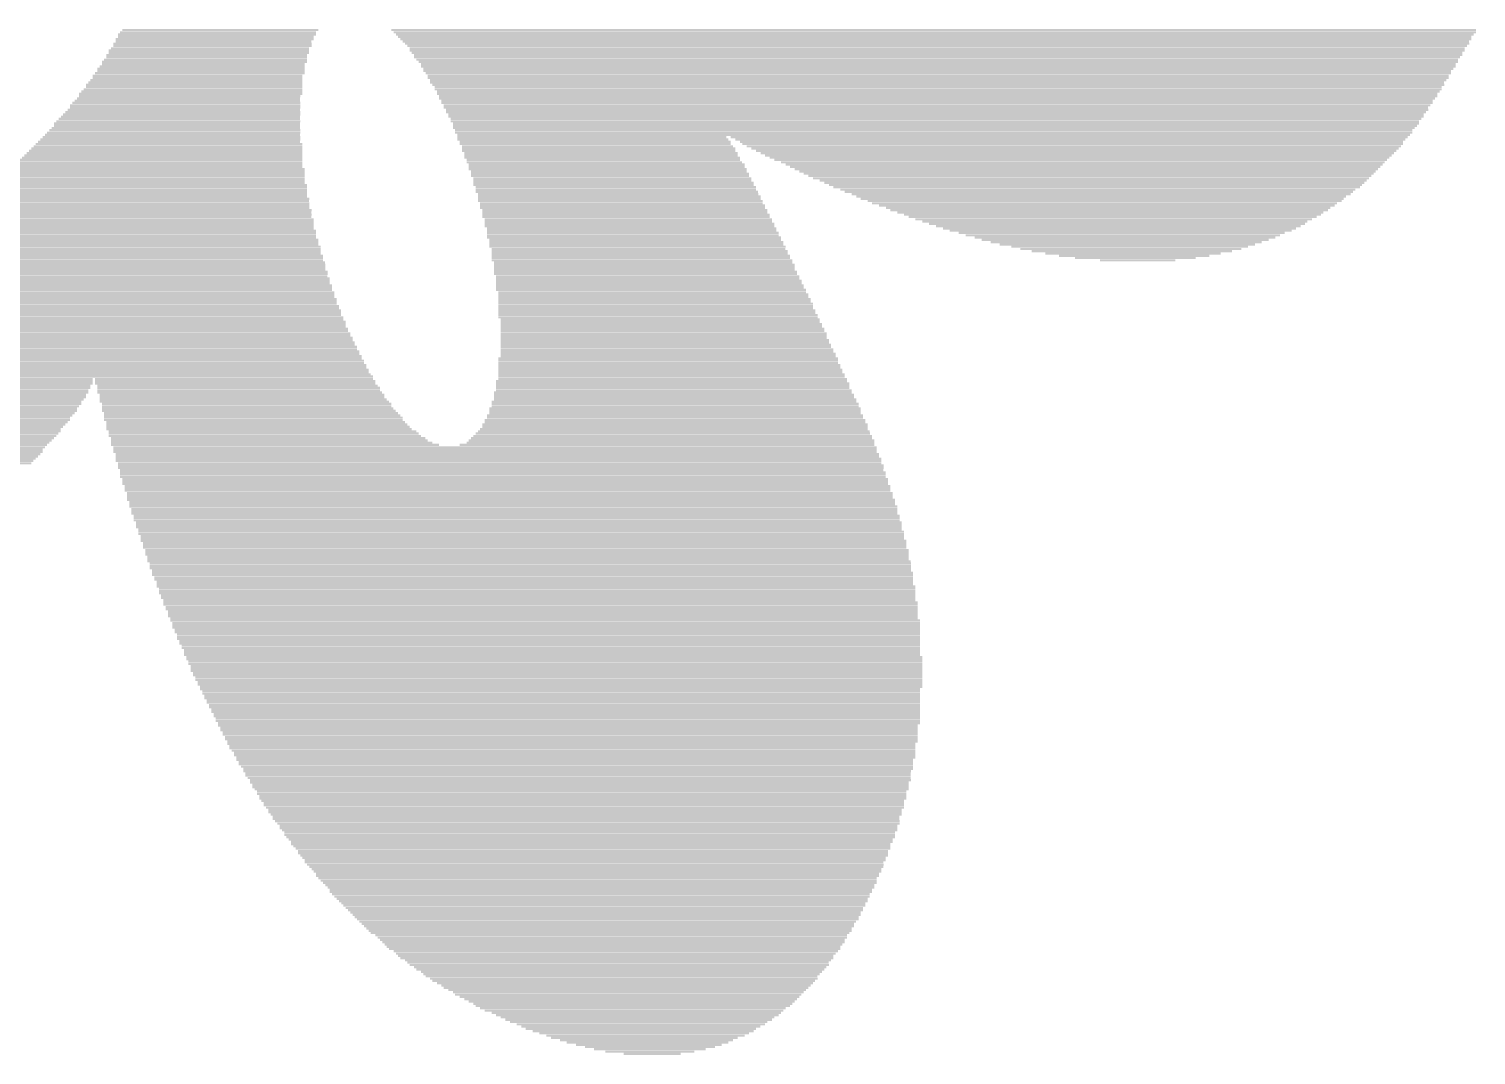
# Model space of a CAD drawing. Extents: x -4.4 to 50.7, y -2.2 to 26.3.
# Drawn here: x 45.264 to 46.877, y 15.853 to 16.996 of the extents above; entities that cross this region are included whole.
import ezdxf

# ---------------------------------------------------------------- set-up
doc = ezdxf.new("R2010")
doc.units = 0
doc.layers.add('21', color=253, linetype='CONTINUOUS')

# ---------------------------------------------------------------- blocks, each defined once
blk = doc.blocks.new('RECT')
blk.add_solid([(-0.5, -0.5), (0.5, -0.5), (-0.5, 0.5), (0.5, 0.5)])

msp = doc.modelspace()

# ---------------------------------------------------------------- block references
at = {"layer": '21'}
for p, xscale, yscale in [((45.471, 16.9849), 0.221, 0.0026), ((45.4736, 16.99), 0.221, 0.0026), ((45.4723, 16.9874), 0.2184, 0.0024), ((45.4748, 16.9925), 0.2184, 0.0024), ((45.4774, 16.995), 0.2184, 0.0024), ((46.2724, 16.995), 1.209, 0.0024), ((46.2736, 16.9925), 1.2064, 0.0024), ((46.2737, 16.99), 1.2014, 0.0026), ((46.2736, 16.9874), 1.1962, 0.0024), ((46.2749, 16.9849), 1.1938, 0.0026), ((45.4621, 16.9671), 0.2234, 0.0024), ((45.4646, 16.9722), 0.2234, 0.0026), ((45.4646, 16.9696), 0.2234, 0.0024), ((45.4659, 16.9747), 0.2208, 0.0024), ((45.4685, 16.9798), 0.221, 0.0024), ((45.4685, 16.9773), 0.221, 0.0026), ((45.4697, 16.9823), 0.2184, 0.0024), ((46.2749, 16.9823), 1.1886, 0.0024), ((46.2762, 16.9798), 1.1862, 0.0024), ((46.2762, 16.9773), 1.181, 0.0026), ((46.2762, 16.9747), 1.176, 0.0024), ((46.2762, 16.9722), 1.176, 0.0026), ((46.2762, 16.9696), 1.171, 0.0024), ((46.2775, 16.9671), 1.1684, 0.0024), ((45.4558, 16.9519), 0.2312, 0.0026), ((45.4571, 16.9544), 0.2286, 0.0024), ((45.4596, 16.9595), 0.2286, 0.0026), ((45.4583, 16.9569), 0.226, 0.0024), ((45.4608, 16.962), 0.226, 0.0024), ((45.4621, 16.9646), 0.2234, 0.0026), ((46.2762, 16.9646), 1.1658, 0.0026), ((46.2762, 16.962), 1.1608, 0.0024), ((46.2775, 16.9595), 1.1582, 0.0026), ((46.2775, 16.9569), 1.1532, 0.0024), ((46.2775, 16.9544), 1.1532, 0.0024), ((46.2774, 16.9519), 1.148, 0.0026), ((45.4494, 16.9366), 0.2386, 0.0024), ((45.4507, 16.9392), 0.2362, 0.0026), ((45.4519, 16.9442), 0.2336, 0.0024), ((45.4519, 16.9417), 0.2336, 0.0024), ((45.4545, 16.9468), 0.2336, 0.0026), ((45.4558, 16.9493), 0.2312, 0.0024), ((46.2762, 16.9493), 1.1456, 0.0024), ((46.2775, 16.9468), 1.143, 0.0026), ((46.2774, 16.9442), 1.1378, 0.0024), ((46.2774, 16.9417), 1.1378, 0.0024), ((46.2775, 16.9392), 1.1328, 0.0026), ((46.2762, 16.9366), 1.1302, 0.0024), ((45.4418, 16.9188), 0.2488, 0.0024), ((45.4443, 16.9239), 0.2488, 0.0024), ((45.4431, 16.9214), 0.2464, 0.0026), ((45.4456, 16.9265), 0.2464, 0.0026), ((45.4469, 16.929), 0.2438, 0.0024), ((45.4481, 16.9341), 0.2412, 0.0026), ((45.4481, 16.9315), 0.2412, 0.0024), ((46.2775, 16.9341), 1.1278, 0.0026), ((46.2774, 16.9315), 1.1226, 0.0024), ((46.2774, 16.929), 1.1226, 0.0024), ((46.2775, 16.9265), 1.1176, 0.0026), ((46.2762, 16.9239), 1.115, 0.0024), ((46.2774, 16.9214), 1.1124, 0.0026), ((46.2762, 16.9188), 1.11, 0.0024), ((45.4355, 16.9036), 0.2616, 0.0024), ((45.4367, 16.9061), 0.259, 0.0024), ((45.438, 16.9112), 0.2566, 0.0024), ((45.438, 16.9087), 0.2566, 0.0026), ((45.4393, 16.9138), 0.254, 0.0026), ((45.4405, 16.9163), 0.2514, 0.0024), ((46.2762, 16.9163), 1.1048, 0.0024), ((46.2762, 16.9138), 1.1048, 0.0026), ((46.2762, 16.9112), 1.0998, 0.0024), ((46.2749, 16.9087), 1.0972, 0.0026), ((46.2762, 16.9061), 1.0948, 0.0024), ((46.2749, 16.9036), 1.0922, 0.0024), ((45.4291, 16.8909), 0.2742, 0.0024), ((45.4291, 16.8884), 0.2742, 0.0026), ((45.4304, 16.8934), 0.2718, 0.0024), ((45.4316, 16.896), 0.2692, 0.0026), ((45.4329, 16.8985), 0.2666, 0.0024), ((45.4342, 16.9011), 0.2642, 0.0026), ((46.2749, 16.9011), 1.087, 0.0026), ((46.2749, 16.8985), 1.087, 0.0024), ((46.2749, 16.896), 1.082, 0.0026), ((46.2736, 16.8934), 1.0794, 0.0024), ((46.2749, 16.8909), 1.0768, 0.0024), ((46.2737, 16.8884), 1.0744, 0.0026), ((45.4202, 16.8706), 0.292, 0.0026), ((45.4215, 16.8731), 0.2896, 0.0024), ((45.4228, 16.8757), 0.287, 0.0026), ((45.424, 16.8782), 0.2844, 0.0024), ((45.4253, 16.8807), 0.282, 0.0024), ((45.4266, 16.8833), 0.2794, 0.0026), ((45.4278, 16.8858), 0.2768, 0.0024), ((46.2724, 16.8858), 1.0718, 0.0024), ((46.2724, 16.8833), 1.0668, 0.0026), ((46.2724, 16.8807), 1.0668, 0.0024), ((46.2724, 16.8782), 1.0618, 0.0024), ((45.8914, 16.8757), 0.2998, 0.0026), ((45.8926, 16.8731), 0.3022, 0.0024), ((45.8952, 16.8706), 0.3022, 0.0026), ((46.4235, 16.8757), 0.7544, 0.0026), ((46.4248, 16.8731), 0.7468, 0.0024), ((46.426, 16.8706), 0.739, 0.0026), ((45.4138, 16.8553), 0.3098, 0.0024), ((45.4151, 16.8579), 0.3072, 0.0026), ((45.4164, 16.8604), 0.3048, 0.0024), ((45.4177, 16.863), 0.3022, 0.0026), ((45.4189, 16.8655), 0.2996, 0.0024), ((45.4202, 16.868), 0.2972, 0.0024), ((45.8952, 16.868), 0.3022, 0.0024), ((45.8977, 16.8655), 0.3022, 0.0024), ((45.899, 16.863), 0.3048, 0.0026), ((45.899, 16.8604), 0.3048, 0.0024), ((45.9016, 16.8579), 0.3048, 0.0026), ((45.9016, 16.8553), 0.3048, 0.0024), ((46.4273, 16.868), 0.7366, 0.0024), ((46.4286, 16.8655), 0.729, 0.0024), ((46.4299, 16.863), 0.7214, 0.0026), ((46.4311, 16.8604), 0.7136, 0.0024), ((46.4324, 16.8579), 0.706, 0.0026), ((46.4336, 16.8553), 0.6984, 0.0024), ((45.4063, 16.8376), 0.3302, 0.0026), ((45.4075, 16.8401), 0.3276, 0.0024), ((45.4075, 16.8426), 0.3226, 0.0024), ((45.4088, 16.8452), 0.32, 0.0026), ((45.41, 16.8477), 0.3174, 0.0024), ((45.4113, 16.8503), 0.3148, 0.0026), ((45.4126, 16.8528), 0.3124, 0.0024), ((45.9028, 16.8528), 0.3072, 0.0024), ((45.9041, 16.8503), 0.3048, 0.0026), ((45.9053, 16.8477), 0.3072, 0.0024), ((45.9079, 16.8452), 0.3074, 0.0026), ((45.9079, 16.8426), 0.3074, 0.0024), ((45.9091, 16.8401), 0.3098, 0.0024), ((45.9104, 16.8376), 0.3072, 0.0026), ((46.4349, 16.8528), 0.6908, 0.0024), ((46.4362, 16.8503), 0.6832, 0.0026), ((46.4387, 16.8477), 0.673, 0.0024), ((46.44, 16.8452), 0.6654, 0.0026), ((46.4413, 16.8426), 0.6578, 0.0024), ((46.4426, 16.8401), 0.6502, 0.0024), ((46.4438, 16.8376), 0.6426, 0.0026), ((45.3986, 16.8223), 0.3504, 0.0024), ((45.3986, 16.8249), 0.3454, 0.0026), ((45.3999, 16.8274), 0.3428, 0.0024), ((45.4012, 16.8299), 0.3404, 0.0024), ((45.4024, 16.8325), 0.3378, 0.0026), ((45.405, 16.835), 0.3328, 0.0024), ((45.9117, 16.835), 0.3098, 0.0024), ((45.9117, 16.8325), 0.3098, 0.0026), ((45.9142, 16.8299), 0.3098, 0.0024), ((45.9142, 16.8274), 0.3098, 0.0024), ((45.9155, 16.8249), 0.3124, 0.0026), ((45.9155, 16.8223), 0.3124, 0.0024), ((46.4451, 16.835), 0.635, 0.0024), ((46.4464, 16.8325), 0.6274, 0.0026), ((46.4476, 16.8299), 0.6196, 0.0024), ((46.4502, 16.8274), 0.6096, 0.0024), ((46.4515, 16.8249), 0.602, 0.0026), ((46.4527, 16.8223), 0.5942, 0.0024), ((45.391, 16.8071), 0.3708, 0.0026), ((45.391, 16.8096), 0.3658, 0.0024), ((45.3923, 16.8122), 0.3632, 0.0026), ((45.3935, 16.8147), 0.3606, 0.0024), ((45.3961, 16.8172), 0.3556, 0.0024), ((45.3973, 16.8198), 0.353, 0.0026), ((45.9181, 16.8198), 0.3124, 0.0026), ((45.9181, 16.8172), 0.3124, 0.0024), ((45.9193, 16.8147), 0.3148, 0.0024), ((45.9206, 16.8122), 0.3124, 0.0026), ((45.9219, 16.8096), 0.315, 0.0024), ((45.9219, 16.8071), 0.315, 0.0026), ((46.454, 16.8198), 0.5868, 0.0026), ((46.4553, 16.8172), 0.574, 0.0024), ((46.4565, 16.8147), 0.5664, 0.0024), ((46.4591, 16.8122), 0.5562, 0.0026), ((46.459, 16.8096), 0.546, 0.0024), ((46.4603, 16.8071), 0.5384, 0.0026), ((45.3796, 16.7893), 0.3988, 0.0024), ((45.3821, 16.7918), 0.3936, 0.0024), ((45.3834, 16.7944), 0.3912, 0.0026), ((45.3834, 16.7969), 0.386, 0.0024), ((45.3859, 16.7995), 0.381, 0.0026), ((45.3872, 16.802), 0.3784, 0.0024), ((45.3884, 16.8045), 0.3758, 0.0024), ((45.9231, 16.8045), 0.3174, 0.0024), ((45.9244, 16.802), 0.315, 0.0024), ((45.9256, 16.7995), 0.3174, 0.0026), ((45.9256, 16.7969), 0.3174, 0.0024), ((45.9282, 16.7944), 0.3174, 0.0026), ((45.9282, 16.7918), 0.3174, 0.0024), ((45.9295, 16.7893), 0.32, 0.0024), ((46.4629, 16.8045), 0.5284, 0.0024), ((46.4629, 16.802), 0.5182, 0.0024), ((46.4654, 16.7995), 0.508, 0.0026), ((46.4667, 16.7969), 0.4952, 0.0024), ((46.4679, 16.7944), 0.4876, 0.0026), ((46.4692, 16.7918), 0.4748, 0.0024), ((46.4718, 16.7893), 0.4648, 0.0024), ((45.3694, 16.7741), 0.4242, 0.0026), ((45.3719, 16.7766), 0.419, 0.0024), ((45.3732, 16.7791), 0.4164, 0.0024), ((45.3757, 16.7817), 0.4114, 0.0026), ((45.377, 16.7842), 0.4088, 0.0024), ((45.3783, 16.7868), 0.4012, 0.0026), ((45.9295, 16.7868), 0.32, 0.0026), ((45.932, 16.7842), 0.32, 0.0024), ((45.932, 16.7817), 0.32, 0.0026), ((45.9333, 16.7791), 0.3226, 0.0024), ((45.9333, 16.7766), 0.3226, 0.0024), ((45.9358, 16.7741), 0.3224, 0.0026), ((46.4718, 16.7868), 0.4546, 0.0026), ((46.473, 16.7842), 0.4418, 0.0024), ((46.4743, 16.7817), 0.4292, 0.0026), ((46.4768, 16.7791), 0.419, 0.0024), ((46.4781, 16.7766), 0.4064, 0.0024), ((46.4794, 16.7741), 0.3936, 0.0026), ((45.358, 16.7588), 0.4572, 0.0024), ((45.3605, 16.7614), 0.452, 0.0026), ((45.3618, 16.7639), 0.4444, 0.0024), ((45.3643, 16.7664), 0.4394, 0.0024), ((45.3669, 16.769), 0.4344, 0.0026), ((45.3682, 16.7715), 0.4318, 0.0024), ((45.9358, 16.7715), 0.3224, 0.0024), ((45.9371, 16.769), 0.325, 0.0026), ((45.9371, 16.7664), 0.325, 0.0024), ((45.9384, 16.7639), 0.3276, 0.0024), ((45.9396, 16.7614), 0.325, 0.0026), ((45.9409, 16.7588), 0.3276, 0.0024), ((46.4807, 16.7715), 0.381, 0.0024), ((46.4819, 16.769), 0.3632, 0.0026), ((46.4832, 16.7664), 0.3504, 0.0024), ((46.4857, 16.7639), 0.3352, 0.0024), ((46.4857, 16.7614), 0.32, 0.0026), ((46.487, 16.7588), 0.3022, 0.0024), ((45.3389, 16.741), 0.5054, 0.0024), ((45.3427, 16.7436), 0.4978, 0.0026), ((45.3453, 16.7461), 0.4876, 0.0024), ((45.3478, 16.7487), 0.4826, 0.0026), ((45.3516, 16.7512), 0.4748, 0.0024), ((45.3541, 16.7537), 0.4698, 0.0024), ((45.3554, 16.7563), 0.4622, 0.0026), ((45.9409, 16.7563), 0.3276, 0.0026), ((45.9422, 16.7537), 0.3302, 0.0024), ((45.9434, 16.7512), 0.3276, 0.0024), ((45.9447, 16.7487), 0.3302, 0.0026), ((45.9447, 16.7461), 0.3302, 0.0024), ((45.946, 16.7436), 0.3328, 0.0026), ((45.946, 16.741), 0.3328, 0.0024), ((46.4883, 16.7563), 0.2844, 0.0026), ((46.4908, 16.7537), 0.264, 0.0024), ((46.4921, 16.7512), 0.2464, 0.0024), ((46.4933, 16.7487), 0.2234, 0.0026), ((46.4946, 16.7461), 0.1954, 0.0024), ((46.4959, 16.7436), 0.1676, 0.0026), ((46.4972, 16.741), 0.1346, 0.0024), ((44.9897, 16.7258), 1.2142, 0.0024), ((44.9897, 16.7334), 1.209, 0.0024), ((44.9897, 16.7309), 1.209, 0.0026), ((44.9897, 16.7283), 1.209, 0.0024), ((44.9909, 16.736), 1.2064, 0.0026), ((45.3339, 16.7385), 0.5156, 0.0024), ((45.9472, 16.7385), 0.3352, 0.0024), ((45.9485, 16.736), 0.3326, 0.0026), ((45.9498, 16.7334), 0.3352, 0.0024), ((45.9498, 16.7309), 0.3352, 0.0026), ((45.9498, 16.7283), 0.3352, 0.0024), ((45.9511, 16.7258), 0.3378, 0.0024), ((46.4997, 16.7385), 0.0838, 0.0024), ((44.9884, 16.7156), 1.2216, 0.0024), ((44.9884, 16.7131), 1.2216, 0.0024), ((44.9897, 16.7106), 1.2242, 0.0026), ((44.9884, 16.7207), 1.2166, 0.0024), ((44.9897, 16.7182), 1.2192, 0.0026), ((44.9897, 16.7233), 1.2142, 0.0026), ((45.9511, 16.7233), 0.3378, 0.0026), ((45.9536, 16.7207), 0.3378, 0.0024), ((45.9536, 16.7182), 0.3378, 0.0026), ((45.9549, 16.7156), 0.3404, 0.0024), ((45.9549, 16.7131), 0.3404, 0.0024), ((45.9561, 16.7106), 0.3428, 0.0026), ((44.9884, 16.6953), 1.237, 0.0024), ((44.9884, 16.6928), 1.237, 0.0026), ((44.9884, 16.7029), 1.2318, 0.0024), ((44.9884, 16.7004), 1.2318, 0.0024), ((44.9884, 16.6979), 1.2318, 0.0026), ((44.9884, 16.708), 1.2268, 0.0024), ((44.9884, 16.7055), 1.2268, 0.0026), ((45.9561, 16.708), 0.3428, 0.0024), ((45.9574, 16.7055), 0.3454, 0.0026), ((45.9587, 16.7029), 0.3428, 0.0024), ((45.96, 16.7004), 0.3454, 0.0024), ((45.96, 16.6979), 0.3454, 0.0026), ((45.9612, 16.6953), 0.3478, 0.0024), ((45.9612, 16.6928), 0.3478, 0.0026), ((44.9884, 16.6826), 1.247, 0.0024), ((44.9884, 16.6801), 1.247, 0.0026), ((44.9884, 16.6775), 1.247, 0.0024), ((44.9871, 16.6902), 1.2394, 0.0024), ((44.9884, 16.6877), 1.242, 0.0024), ((44.9884, 16.6852), 1.242, 0.0026), ((45.9625, 16.6902), 0.3504, 0.0024), ((45.9625, 16.6877), 0.3504, 0.0024), ((45.9625, 16.6852), 0.3504, 0.0026), ((45.9638, 16.6826), 0.353, 0.0024), ((45.9638, 16.6801), 0.353, 0.0026), ((45.9651, 16.6775), 0.3556, 0.0024), ((44.9884, 16.6674), 1.2572, 0.0026), ((44.9884, 16.6648), 1.2572, 0.0024), ((44.9897, 16.6623), 1.2598, 0.0024), ((44.9884, 16.675), 1.2522, 0.0024), ((44.9884, 16.6725), 1.2522, 0.0026), ((44.9897, 16.6699), 1.2548, 0.0024), ((45.9651, 16.675), 0.3556, 0.0024), ((45.9676, 16.6725), 0.3556, 0.0026), ((45.9676, 16.6699), 0.3556, 0.0024), ((45.9688, 16.6674), 0.358, 0.0026), ((45.9688, 16.6648), 0.358, 0.0024), ((45.9701, 16.6623), 0.3606, 0.0024), ((44.9897, 16.6445), 1.275, 0.0024), ((44.9897, 16.6521), 1.27, 0.0024), ((44.9897, 16.6496), 1.27, 0.0024), ((44.9909, 16.6471), 1.2724, 0.0026), ((44.9884, 16.6598), 1.2624, 0.0026), ((44.9897, 16.6572), 1.265, 0.0024), ((44.9897, 16.6547), 1.265, 0.0026), ((45.9701, 16.6598), 0.3606, 0.0026), ((45.9714, 16.6572), 0.3632, 0.0024), ((45.9714, 16.6547), 0.3632, 0.0026), ((45.9714, 16.6521), 0.3632, 0.0024), ((45.9727, 16.6496), 0.3658, 0.0024), ((45.9727, 16.6471), 0.3658, 0.0026), ((45.9739, 16.6445), 0.3682, 0.0024), ((44.9909, 16.6369), 1.2826, 0.0024), ((44.9909, 16.6344), 1.2826, 0.0026), ((44.9922, 16.6318), 1.2852, 0.0024), ((44.9922, 16.6293), 1.2852, 0.0026), ((44.991, 16.642), 1.2776, 0.0026), ((44.991, 16.6394), 1.2776, 0.0024), ((45.9765, 16.6293), 0.3784, 0.0026), ((45.9739, 16.642), 0.3682, 0.0026), ((45.9752, 16.6394), 0.3708, 0.0024), ((45.9752, 16.6369), 0.3708, 0.0024), ((45.9765, 16.6344), 0.3734, 0.0026), ((45.9765, 16.6318), 0.3734, 0.0024), ((44.9922, 16.6191), 1.2954, 0.0024), ((44.9935, 16.6166), 1.298, 0.0026), ((44.9935, 16.614), 1.298, 0.0024), ((44.9922, 16.6267), 1.2902, 0.0024), ((44.9922, 16.6242), 1.2902, 0.0024), ((44.9935, 16.6217), 1.2928, 0.0026), ((45.9765, 16.6267), 0.3784, 0.0024), ((45.9765, 16.6242), 0.3784, 0.0024), ((45.9778, 16.6217), 0.381, 0.0026), ((45.9778, 16.6191), 0.381, 0.0024), ((45.979, 16.6166), 0.3834, 0.0026), ((45.979, 16.614), 0.3834, 0.0024), ((44.836, 16.5988), 0.993, 0.0024), ((44.836, 16.5963), 0.993, 0.0026), ((44.9948, 16.609), 1.3056, 0.0026), ((44.8385, 16.6064), 0.993, 0.0024), ((44.8385, 16.6039), 0.993, 0.0026), ((44.8385, 16.6013), 0.993, 0.0024), ((44.9947, 16.6115), 1.3004, 0.0024), ((45.4926, 16.6064), 0.3098, 0.0024), ((45.4939, 16.6039), 0.3124, 0.0026), ((45.4939, 16.6013), 0.3124, 0.0024), ((45.4964, 16.5988), 0.3124, 0.0024), ((45.4977, 16.5963), 0.315, 0.0026), ((45.9803, 16.6039), 0.3912, 0.0026), ((45.9815, 16.6013), 0.3936, 0.0024), ((45.9815, 16.5988), 0.3936, 0.0024), ((45.9815, 16.5963), 0.3936, 0.0026), ((45.9803, 16.6115), 0.386, 0.0024), ((45.9803, 16.609), 0.386, 0.0026), ((45.9816, 16.6064), 0.3886, 0.0024), ((44.8322, 16.5886), 0.9906, 0.0024), ((44.8322, 16.5861), 0.9906, 0.0024), ((44.8309, 16.5836), 0.988, 0.0026), ((44.8296, 16.581), 0.9854, 0.0024), ((44.8348, 16.5937), 0.9906, 0.0024), ((44.8348, 16.5912), 0.9906, 0.0026), ((45.4977, 16.5937), 0.315, 0.0024), ((45.4989, 16.5912), 0.3174, 0.0026), ((45.5015, 16.5886), 0.3174, 0.0024), ((45.5015, 16.5861), 0.3174, 0.0024), ((45.5028, 16.5836), 0.32, 0.0026), ((45.504, 16.581), 0.3224, 0.0024), ((45.9828, 16.581), 0.4064, 0.0024), ((45.9816, 16.5912), 0.3988, 0.0026), ((45.9828, 16.5886), 0.4012, 0.0024), ((45.9828, 16.5861), 0.4012, 0.0024), ((45.9841, 16.5836), 0.4038, 0.0026), ((45.9828, 16.5937), 0.3962, 0.0024), ((44.822, 16.5658), 0.9804, 0.0026), ((44.8284, 16.5785), 0.988, 0.0026), ((44.8271, 16.5759), 0.9854, 0.0024), ((44.8259, 16.5734), 0.983, 0.0024), ((44.8259, 16.5709), 0.983, 0.0026), ((44.8246, 16.5683), 0.9804, 0.0024), ((45.5066, 16.5785), 0.3226, 0.0026), ((45.5066, 16.5759), 0.3226, 0.0024), ((45.5078, 16.5734), 0.325, 0.0024), ((45.5091, 16.5709), 0.3276, 0.0026), ((45.5116, 16.5683), 0.3276, 0.0024), ((45.5129, 16.5658), 0.3302, 0.0026), ((45.9841, 16.5658), 0.419, 0.0026), ((45.9841, 16.5734), 0.414, 0.0024), ((45.9841, 16.5709), 0.414, 0.0026), ((45.9841, 16.5683), 0.414, 0.0024), ((45.9841, 16.5785), 0.409, 0.0026), ((45.9841, 16.5759), 0.409, 0.0024), ((44.8157, 16.5531), 0.9728, 0.0026), ((44.8144, 16.5505), 0.9702, 0.0024), ((44.8144, 16.548), 0.9702, 0.0024), ((44.8207, 16.5632), 0.9778, 0.0024), ((44.8207, 16.5607), 0.9778, 0.0024), ((44.8195, 16.5582), 0.9754, 0.0026), ((44.8182, 16.5556), 0.9728, 0.0024), ((45.5142, 16.5632), 0.3328, 0.0024), ((45.5142, 16.5607), 0.3328, 0.0024), ((45.5167, 16.5582), 0.3326, 0.0026), ((45.518, 16.5556), 0.3352, 0.0024), ((45.5193, 16.5531), 0.3378, 0.0026), ((45.5205, 16.5505), 0.3402, 0.0024), ((45.5243, 16.548), 0.3428, 0.0024), ((45.9828, 16.548), 0.4368, 0.0024), ((45.9828, 16.5505), 0.4318, 0.0024), ((45.9841, 16.5556), 0.4292, 0.0024), ((45.9841, 16.5531), 0.4292, 0.0026), ((45.9841, 16.5607), 0.4242, 0.0024), ((45.9841, 16.5582), 0.4242, 0.0026), ((45.9841, 16.5632), 0.419, 0.0024), ((44.8094, 16.5404), 0.9652, 0.0026), ((44.8081, 16.5378), 0.9626, 0.0024), ((44.8068, 16.5353), 0.96, 0.0024), ((44.8055, 16.5328), 0.9574, 0.0026), ((44.8131, 16.5455), 0.9676, 0.0026), ((44.8119, 16.5429), 0.9652, 0.0024), ((45.5256, 16.5455), 0.3454, 0.0026), ((45.5269, 16.5429), 0.348, 0.0024), ((45.5307, 16.5404), 0.3504, 0.0026), ((45.532, 16.5378), 0.353, 0.0024), ((45.5345, 16.5353), 0.358, 0.0024), ((45.5383, 16.5328), 0.3656, 0.0026), ((45.9752, 16.5328), 0.4622, 0.0026), ((45.979, 16.5353), 0.4546, 0.0024), ((45.9803, 16.5378), 0.4522, 0.0024), ((45.9803, 16.5404), 0.447, 0.0026), ((45.9815, 16.5429), 0.4444, 0.0024), ((45.9816, 16.5455), 0.4394, 0.0026), ((44.8017, 16.5251), 0.955, 0.0024), ((44.8004, 16.5226), 0.9524, 0.0024), ((44.7992, 16.5201), 0.95, 0.0026), ((44.7979, 16.5175), 0.9474, 0.0024), ((44.7966, 16.515), 0.9448, 0.0026), ((44.8043, 16.5302), 0.955, 0.0024), ((44.803, 16.5277), 0.9524, 0.0026), ((45.7834, 16.5302), 0.8508, 0.0024), ((45.7834, 16.5277), 0.8508, 0.0026), ((45.7834, 16.5251), 0.8508, 0.0024), ((45.7859, 16.5226), 0.8508, 0.0024), ((45.7859, 16.5201), 0.8508, 0.0026), ((45.7872, 16.5175), 0.8534, 0.0024), ((45.7872, 16.515), 0.8534, 0.0026), ((44.7954, 16.5124), 0.9424, 0.0024), ((45.7885, 16.5124), 0.8508, 0.0024), ((45.7898, 16.5099), 0.8534, 0.0024), ((45.7898, 16.5074), 0.8534, 0.0026), ((45.791, 16.5048), 0.8508, 0.0024), ((45.7923, 16.5023), 0.8534, 0.0026), ((45.7923, 16.4997), 0.8534, 0.0024), ((45.7923, 16.4972), 0.8534, 0.0024), ((45.7949, 16.4947), 0.8534, 0.0026), ((45.7949, 16.4921), 0.8534, 0.0024), ((45.7949, 16.4896), 0.8534, 0.0026), ((45.7974, 16.487), 0.8534, 0.0024), ((45.7974, 16.4845), 0.8534, 0.0024), ((45.7974, 16.482), 0.8534, 0.0026), ((45.7999, 16.4794), 0.8534, 0.0024), ((45.7999, 16.4769), 0.8534, 0.0026), ((45.7999, 16.4743), 0.8534, 0.0024), ((45.8012, 16.4718), 0.856, 0.0024), ((45.8025, 16.4693), 0.8534, 0.0026), ((45.8025, 16.4667), 0.8534, 0.0024), ((45.8038, 16.4642), 0.856, 0.0026), ((45.805, 16.4616), 0.8534, 0.0024), ((45.805, 16.4591), 0.8534, 0.0024), ((45.805, 16.4566), 0.8534, 0.0026), ((45.8076, 16.454), 0.8534, 0.0024), ((45.8076, 16.4515), 0.8534, 0.0026), ((45.8076, 16.4489), 0.8534, 0.0024), ((45.8101, 16.4464), 0.8534, 0.0024), ((45.8101, 16.4439), 0.8534, 0.0026), ((45.8101, 16.4413), 0.8534, 0.0024), ((45.8113, 16.4388), 0.8508, 0.0026), ((45.8126, 16.4362), 0.8534, 0.0024), ((45.8126, 16.4337), 0.8534, 0.0024), ((45.8139, 16.4312), 0.8508, 0.0026), ((45.8139, 16.4286), 0.8508, 0.0024), ((45.8152, 16.4261), 0.8534, 0.0026), ((45.8164, 16.4235), 0.8508, 0.0024), ((45.8164, 16.421), 0.8508, 0.0024), ((45.8164, 16.4185), 0.8508, 0.0026), ((45.819, 16.4159), 0.8508, 0.0024), ((45.819, 16.4134), 0.8508, 0.0026), ((45.819, 16.4108), 0.8508, 0.0024), ((45.8203, 16.4083), 0.8484, 0.0024), ((45.8203, 16.4058), 0.8484, 0.0026), ((45.8215, 16.4032), 0.8508, 0.0024), ((45.8228, 16.4007), 0.8484, 0.0026), ((45.8228, 16.3981), 0.8484, 0.0024), ((45.8228, 16.3956), 0.8484, 0.0024), ((45.8241, 16.3931), 0.8458, 0.0026), ((45.8253, 16.3905), 0.8482, 0.0024), ((45.8253, 16.388), 0.8482, 0.0026), ((45.8266, 16.3854), 0.8458, 0.0024), ((45.8266, 16.3829), 0.8458, 0.0024), ((45.8279, 16.3804), 0.8432, 0.0026), ((45.8279, 16.3778), 0.8432, 0.0024), ((45.8292, 16.3753), 0.8458, 0.0026), ((45.8304, 16.3727), 0.8432, 0.0024), ((45.8304, 16.3702), 0.8432, 0.0024), ((45.8304, 16.3677), 0.8432, 0.0026), ((45.8317, 16.3651), 0.8408, 0.0024), ((45.8317, 16.3626), 0.8408, 0.0026), ((45.833, 16.36), 0.8382, 0.0024), ((45.8342, 16.3575), 0.8406, 0.0024), ((45.8342, 16.355), 0.8406, 0.0026), ((45.8355, 16.3524), 0.8382, 0.0024), ((45.8355, 16.3499), 0.8382, 0.0026), ((45.8368, 16.3473), 0.8356, 0.0024), ((45.8368, 16.3448), 0.8356, 0.0024), ((45.8368, 16.3423), 0.8356, 0.0026), ((45.838, 16.3397), 0.833, 0.0024), ((45.8393, 16.3372), 0.8356, 0.0026), ((45.8406, 16.3346), 0.8332, 0.0024), ((45.8406, 16.3321), 0.8332, 0.0024), ((45.8406, 16.3296), 0.8332, 0.0026), ((45.8419, 16.327), 0.8306, 0.0024), ((45.8419, 16.3245), 0.8306, 0.0026), ((45.8431, 16.3219), 0.828, 0.0024), ((45.8431, 16.3194), 0.828, 0.0024), ((45.8431, 16.3169), 0.828, 0.0026), ((45.8444, 16.3143), 0.8254, 0.0024), ((45.8444, 16.3118), 0.8254, 0.0026), ((45.8457, 16.3092), 0.823, 0.0024), ((45.8457, 16.3067), 0.823, 0.0024), ((45.8469, 16.3042), 0.8204, 0.0026), ((45.8469, 16.3016), 0.8204, 0.0024), ((45.8469, 16.2991), 0.8204, 0.0026), ((45.8495, 16.2965), 0.8204, 0.0024), ((45.8495, 16.294), 0.8204, 0.0024), ((45.8507, 16.2915), 0.8178, 0.0026), ((45.8507, 16.2889), 0.8178, 0.0024), ((45.852, 16.2864), 0.8152, 0.0026), ((45.852, 16.2838), 0.8152, 0.0024), ((45.852, 16.2813), 0.8152, 0.0024), ((45.8533, 16.2788), 0.8128, 0.0026), ((45.8533, 16.2762), 0.8128, 0.0024), ((45.8545, 16.2737), 0.8102, 0.0026), ((45.8545, 16.2711), 0.8102, 0.0024), ((45.8558, 16.2686), 0.8076, 0.0024), ((45.8558, 16.2661), 0.8076, 0.0026), ((45.8571, 16.2635), 0.8052, 0.0024), ((45.8558, 16.261), 0.8026, 0.0026), ((45.8571, 16.2584), 0.8, 0.0024), ((45.8571, 16.2559), 0.8, 0.0024), ((45.8584, 16.2534), 0.7976, 0.0026), ((45.8584, 16.2508), 0.7976, 0.0024), ((45.8596, 16.2483), 0.795, 0.0026), ((45.8596, 16.2457), 0.795, 0.0024), ((45.8609, 16.2432), 0.7924, 0.0024), ((45.8609, 16.2407), 0.7924, 0.0026), ((45.8622, 16.2381), 0.79, 0.0024), ((45.8622, 16.2356), 0.79, 0.0026), ((45.8635, 16.233), 0.7874, 0.0024), ((45.8635, 16.2305), 0.7874, 0.0024), ((45.8647, 16.228), 0.7848, 0.0026), ((45.8647, 16.2254), 0.7848, 0.0024), ((45.866, 16.2229), 0.7824, 0.0026), ((45.8647, 16.2203), 0.7798, 0.0024), ((45.866, 16.2178), 0.7772, 0.0024), ((45.866, 16.2153), 0.7772, 0.0026), ((45.8672, 16.2127), 0.7746, 0.0024), ((45.8672, 16.2102), 0.7746, 0.0026), ((45.8685, 16.2076), 0.772, 0.0024), ((45.8685, 16.2051), 0.772, 0.0024), ((45.8698, 16.2026), 0.7696, 0.0026), ((45.8685, 16.2), 0.767, 0.0024), ((45.8698, 16.1975), 0.7646, 0.0026), ((45.8698, 16.1949), 0.7646, 0.0024), ((45.8711, 16.1924), 0.762, 0.0024), ((45.8723, 16.1899), 0.7594, 0.0026), ((45.8723, 16.1873), 0.7594, 0.0024), ((45.8736, 16.1848), 0.7568, 0.0026), ((45.8723, 16.1822), 0.7542, 0.0024), ((45.8736, 16.1797), 0.7518, 0.0024), ((45.8736, 16.1772), 0.7518, 0.0026), ((45.8748, 16.1746), 0.7492, 0.0024), ((45.8761, 16.1721), 0.7466, 0.0026), ((45.8749, 16.1695), 0.7442, 0.0024), ((45.8761, 16.167), 0.7416, 0.0024), ((45.8761, 16.1645), 0.7416, 0.0026), ((45.8774, 16.1619), 0.739, 0.0024), ((45.8787, 16.1594), 0.7366, 0.0026), ((45.8774, 16.1568), 0.734, 0.0024), ((45.8787, 16.1543), 0.7316, 0.0024), ((45.8787, 16.1518), 0.7316, 0.0026), ((45.88, 16.1492), 0.729, 0.0024), ((45.8799, 16.1467), 0.7238, 0.0026), ((45.8799, 16.1441), 0.7238, 0.0024), ((45.8812, 16.1416), 0.7212, 0.0024), ((45.8812, 16.1391), 0.7212, 0.0026), ((45.8812, 16.1365), 0.7162, 0.0024), ((45.8825, 16.134), 0.7138, 0.0026), ((45.8825, 16.1314), 0.7138, 0.0024), ((45.8838, 16.1289), 0.7112, 0.0024), ((45.8837, 16.1264), 0.706, 0.0026), ((45.8837, 16.1238), 0.706, 0.0024), ((45.885, 16.1213), 0.7034, 0.0026), ((45.885, 16.1187), 0.6984, 0.0024), ((45.885, 16.1162), 0.6984, 0.0024), ((45.8863, 16.1137), 0.696, 0.0026), ((45.8876, 16.1111), 0.6934, 0.0024), ((45.8876, 16.1086), 0.6884, 0.0026), ((45.8876, 16.106), 0.6884, 0.0024), ((45.8889, 16.1035), 0.6858, 0.0024), ((45.8888, 16.101), 0.6806, 0.0026), ((45.8888, 16.0984), 0.6806, 0.0024), ((45.8901, 16.0959), 0.6782, 0.0026), ((45.8901, 16.0933), 0.673, 0.0024), ((45.8914, 16.0908), 0.6706, 0.0024), ((45.8901, 16.0883), 0.668, 0.0026), ((45.8914, 16.0857), 0.6654, 0.0024), ((45.8926, 16.0832), 0.6628, 0.0026), ((45.8926, 16.0806), 0.6578, 0.0024), ((45.8926, 16.0781), 0.6578, 0.0024), ((45.8939, 16.0756), 0.6552, 0.0026), ((45.8939, 16.073), 0.6502, 0.0024), ((45.8952, 16.0705), 0.6476, 0.0026), ((45.8939, 16.0679), 0.645, 0.0024), ((45.8952, 16.0654), 0.6426, 0.0024), ((45.8964, 16.0629), 0.64, 0.0026), ((45.8965, 16.0603), 0.635, 0.0024), ((45.8977, 16.0578), 0.6324, 0.0026), ((45.8977, 16.0552), 0.6272, 0.0024), ((45.8977, 16.0527), 0.6272, 0.0024), ((45.8977, 16.0502), 0.6222, 0.0026), ((45.899, 16.0476), 0.6198, 0.0024), ((45.9003, 16.0451), 0.6172, 0.0026), ((45.9003, 16.0425), 0.6122, 0.0024), ((45.9016, 16.04), 0.6096, 0.0024), ((45.9015, 16.0375), 0.6044, 0.0026), ((45.9015, 16.0349), 0.6044, 0.0024), ((45.9015, 16.0324), 0.5994, 0.0026), ((45.9028, 16.0298), 0.5968, 0.0024), ((45.9028, 16.0273), 0.5918, 0.0024), ((45.9041, 16.0248), 0.5892, 0.0026), ((45.9041, 16.0222), 0.5842, 0.0024), ((45.9053, 16.0197), 0.5816, 0.0026), ((45.9054, 16.0171), 0.5766, 0.0024), ((45.9066, 16.0146), 0.574, 0.0024), ((45.9066, 16.0121), 0.5688, 0.0026), ((45.9079, 16.0095), 0.5664, 0.0024), ((45.9079, 16.007), 0.5614, 0.0026), ((45.9092, 16.0044), 0.5588, 0.0024), ((45.9091, 16.0019), 0.5536, 0.0024), ((45.9092, 15.9994), 0.5486, 0.0026), ((45.9104, 15.9968), 0.546, 0.0024), ((45.9104, 15.9943), 0.541, 0.0026), ((45.9117, 15.9917), 0.5384, 0.0024), ((45.9117, 15.9892), 0.5334, 0.0024), ((45.913, 15.9867), 0.5258, 0.0026), ((45.9142, 15.9841), 0.5232, 0.0024), ((45.9142, 15.9816), 0.518, 0.0026), ((45.9155, 15.979), 0.5156, 0.0024), ((45.9155, 15.9765), 0.5104, 0.0024), ((45.9155, 15.974), 0.5054, 0.0026), ((45.9168, 15.9714), 0.503, 0.0024), ((45.918, 15.9689), 0.4952, 0.0026), ((45.9181, 15.9663), 0.4902, 0.0024), ((45.918, 15.9638), 0.485, 0.0024), ((45.9193, 15.9613), 0.4826, 0.0026), ((45.9206, 15.9587), 0.475, 0.0024), ((45.9206, 15.9562), 0.4698, 0.0026), ((45.9219, 15.9536), 0.4674, 0.0024), ((45.9231, 15.9511), 0.4596, 0.0024), ((45.9231, 15.9486), 0.4546, 0.0026), ((45.9244, 15.946), 0.447, 0.0024), ((45.9244, 15.9435), 0.442, 0.0026), ((45.9244, 15.9409), 0.4368, 0.0024), ((45.927, 15.9384), 0.4318, 0.0024), ((45.9269, 15.9359), 0.4266, 0.0026), ((45.9282, 15.9333), 0.419, 0.0024), ((45.9295, 15.9308), 0.4114, 0.0026), ((45.9295, 15.9282), 0.4064, 0.0024), ((45.9308, 15.9257), 0.3988, 0.0024), ((45.932, 15.9232), 0.391, 0.0026), ((45.932, 15.9206), 0.386, 0.0024), ((45.9333, 15.9181), 0.3784, 0.0026), ((45.9346, 15.9155), 0.3708, 0.0024), ((45.9358, 15.913), 0.3632, 0.0024), ((45.9371, 15.9105), 0.3556, 0.0026), ((45.9371, 15.9079), 0.3504, 0.0024), ((45.9371, 15.9054), 0.3404, 0.0026), ((45.9384, 15.9028), 0.3328, 0.0024), ((45.9409, 15.9003), 0.3226, 0.0024), ((45.9422, 15.8978), 0.315, 0.0026), ((45.9422, 15.8952), 0.3048, 0.0024), ((45.9435, 15.8927), 0.2972, 0.0026), ((45.9435, 15.8901), 0.287, 0.0024), ((45.946, 15.8876), 0.2768, 0.0024), ((45.946, 15.8851), 0.2666, 0.0026), ((45.946, 15.8825), 0.2566, 0.0024), ((45.9485, 15.88), 0.2462, 0.0026), ((45.9498, 15.8774), 0.2336, 0.0024), ((45.9511, 15.8749), 0.221, 0.0024), ((45.9498, 15.8724), 0.2082, 0.0026), ((45.9523, 15.8698), 0.193, 0.0024), ((45.9536, 15.8673), 0.1802, 0.0026), ((45.9549, 15.8647), 0.1626, 0.0024), ((45.9562, 15.8622), 0.1448, 0.0024), ((45.9561, 15.8597), 0.1244, 0.0026), ((45.9561, 15.8571), 0.099, 0.0024), ((45.9587, 15.8546), 0.0634, 0.0026)]:
    msp.add_blockref('RECT', p, dxfattribs=dict(at, xscale=xscale, yscale=yscale))

doc.saveas('drawing.dxf')
